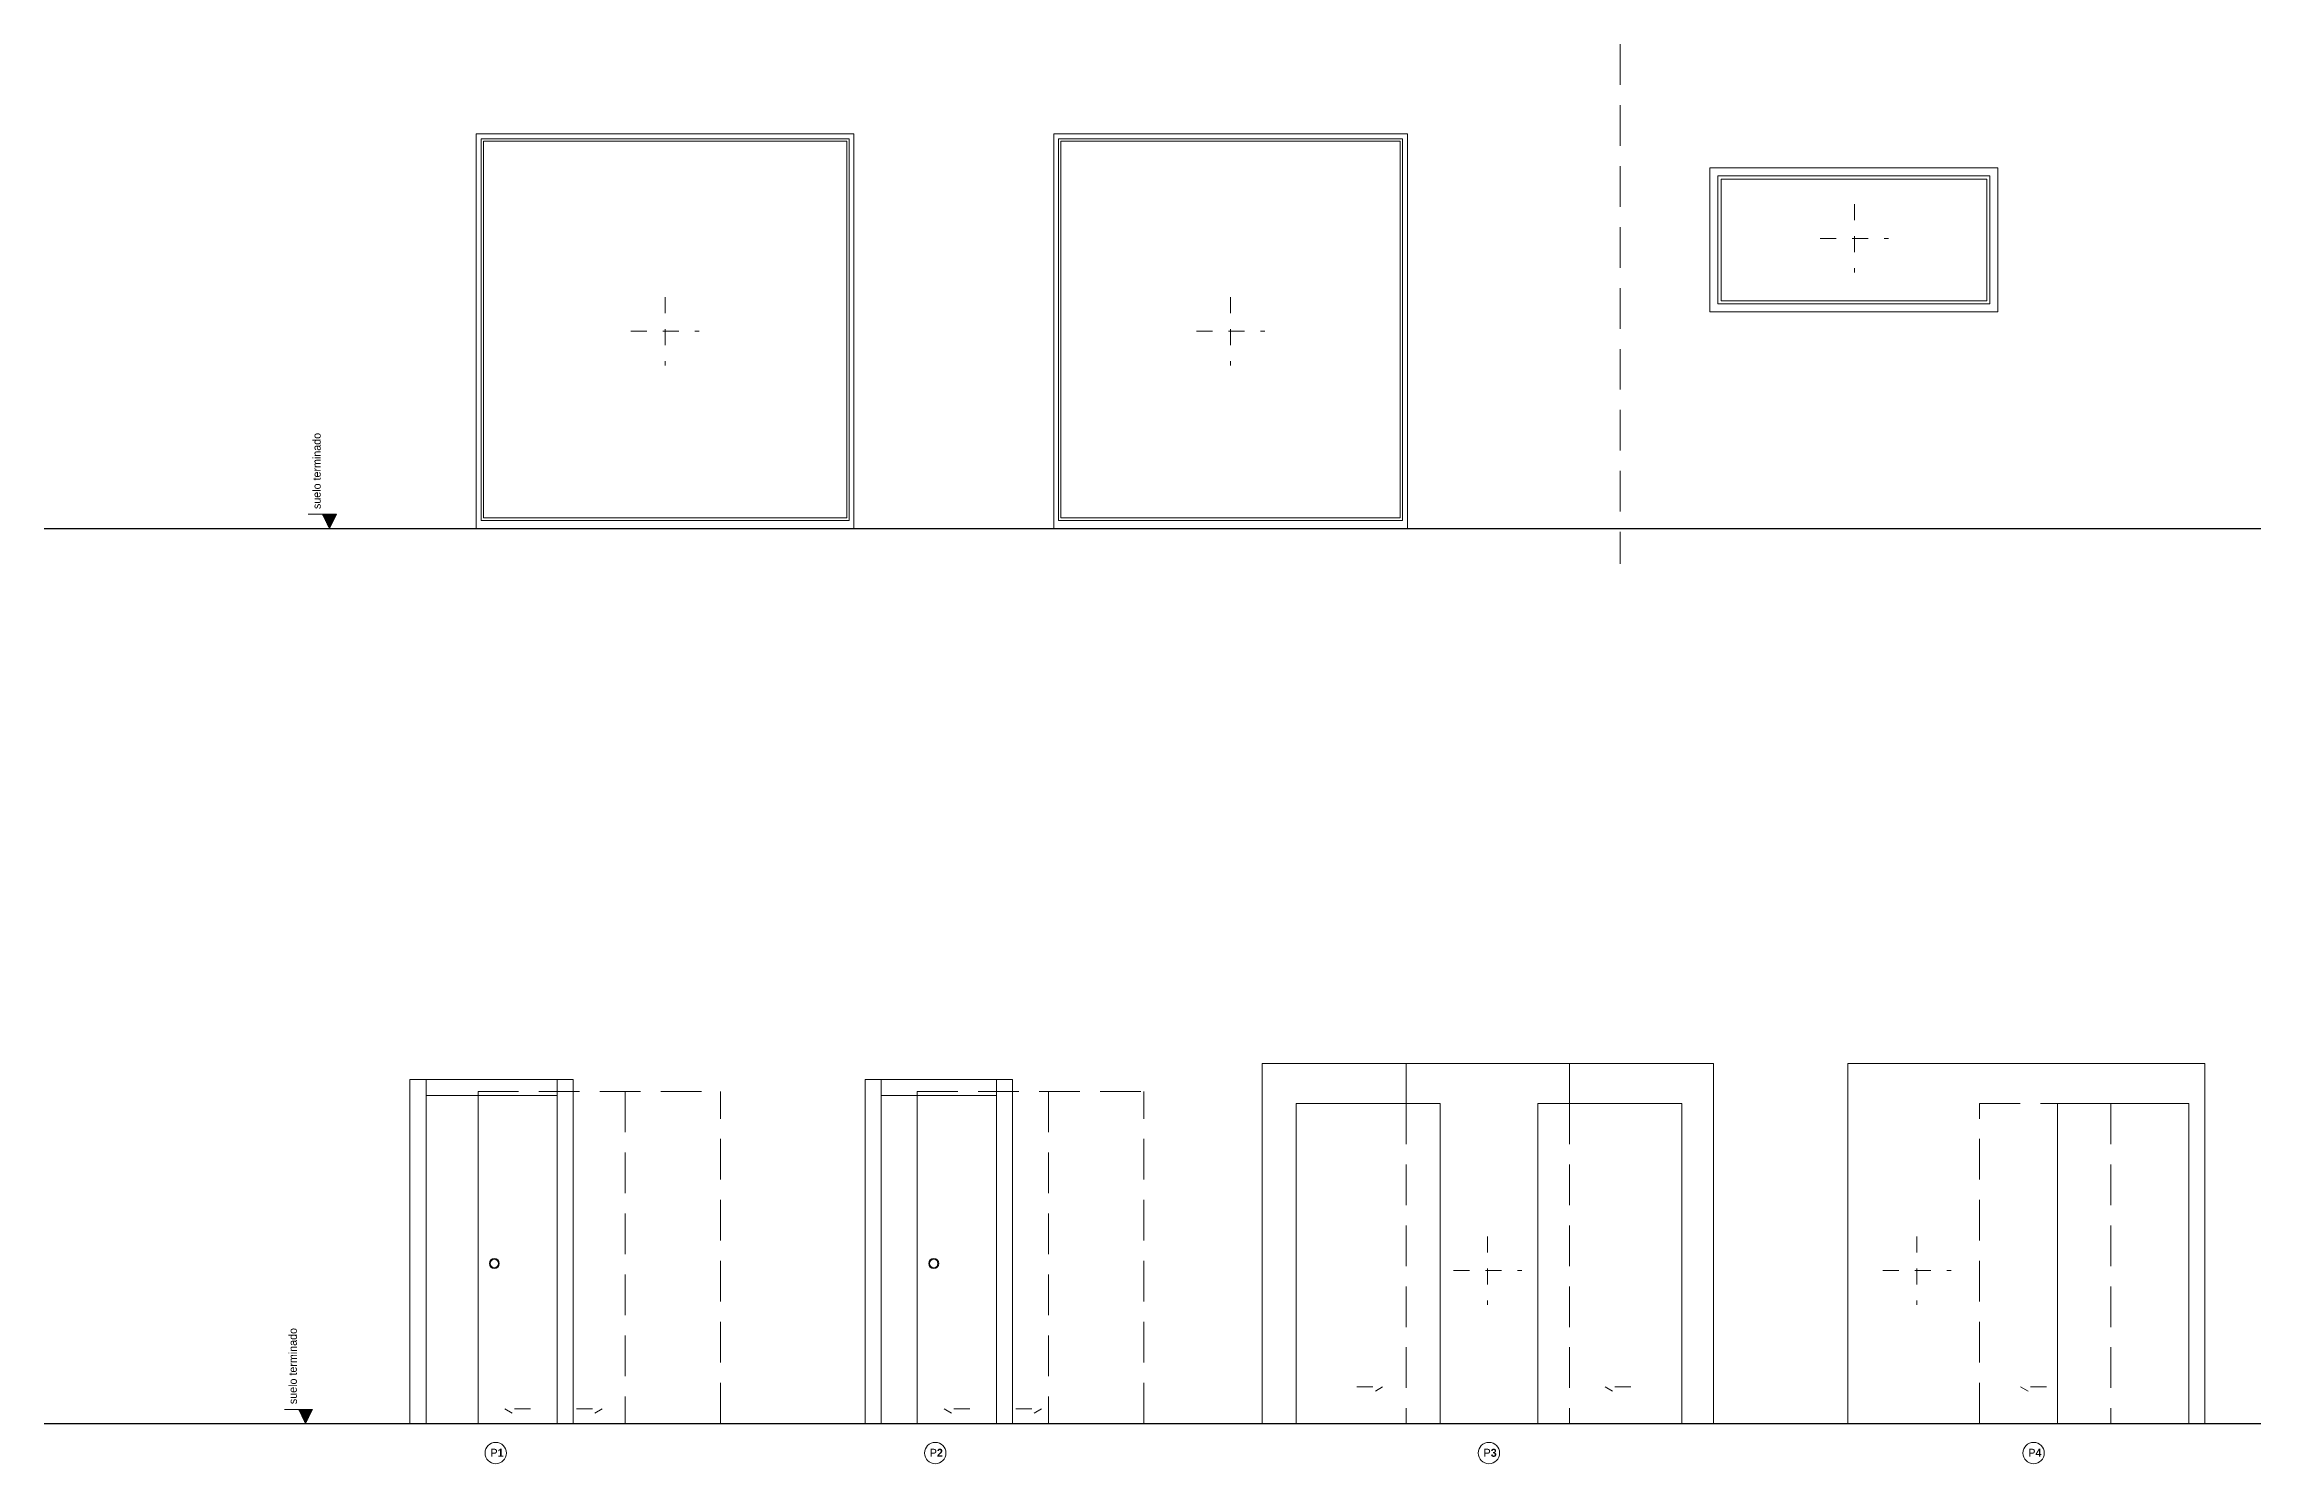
# Model space of a CAD drawing. Header units: millimetres. Extents: x -177 to 251, y 63 to 264.
# Drawn here: x 153.9 to 167.71, y 63.14 to 72.01 of the extents above; entities that cross this region are included whole.
import ezdxf

# ---------------------------------------------------------------- set-up
doc = ezdxf.new("R2010")
doc.units = ezdxf.units.MM
doc.header["$LTSCALE"] = 0.01
doc.linetypes.add('TRAZOS', pattern=[19.05, 12.7, -6.35])
for name, color, linetype, lineweight in [('ARQ_AUXILIARES', 4, 'Continuous', 0), ('ARQ_DISCONTINUAS', 6, 'TRAZOS', 5), ('ARQ_PROYECCION', 3, 'Continuous', 9), ('ARQ_PROYECCION 1', 3, 'Continuous', 13), ('ARQ_PROYECCION 2', 5, 'Continuous', 5), ('ARQ_SECCION', 1, 'Continuous', 25), ('TEX_TEXTOS', 7, 'Continuous', 5)]:
    doc.layers.add(name, color=color, linetype=linetype, lineweight=lineweight)
doc.styles.get("Standard").update_dxf_attribs({"font": 'GOTHIC.TTF'})

msp = doc.modelspace()

# ---------------------------------------------------------------- hatches: boundary and pattern name
at = {"layer": 'TEX_TEXTOS', "transparency": 33554559}
h = msp.add_hatch(dxfattribs=at)
h.set_pattern_fill('ANSI31', color=256, scale=0.0009, angle=84)
h.set_pattern_definition([(129, (-963.6359568, -812.371284), (-0.002220694585, -0.0017982830174), [])])
h.paths.add_polyline_path([(155.643, 69.073), (155.686, 68.984), (155.73, 69.073)])
h = msp.add_hatch(dxfattribs=at)
h.set_pattern_fill('ANSI31', color=256, scale=0.0009, angle=84)
h.set_pattern_definition([(129, (-963.7845213, -817.9655464), (-0.002220694585, -0.0017982830174), [])])
h.paths.add_polyline_path([(155.495, 63.478), (155.538, 63.39), (155.581, 63.478)])

# ---------------------------------------------------------------- linework, layer by layer
at = {"layer": 'ARQ_AUXILIARES'}
msp.add_lwpolyline([(164.383, 70.407), (166.043, 70.407), (166.043, 71.167), (164.383, 71.167)], close=True, dxfattribs=at)
for centre in [(156.726, 63.205), (159.472, 63.205), (162.932, 63.205), (166.336, 63.205)]:
    msp.add_circle(centre, 0.0668, dxfattribs=at)
at = {"layer": 'ARQ_DISCONTINUAS', "ltscale": 2}
for p, q in [((163.753, 72.01), (163.753, 68.763)), ((156.615, 65.464), (158.13, 65.464)), ((157.535, 65.464), (157.535, 63.39)), ((158.13, 63.39), (158.13, 65.464)), ((159.36, 65.464), (160.775, 65.464)), ((160.18, 65.464), (160.18, 63.39)), ((160.775, 63.39), (160.775, 65.464)), ((162.415, 65.39), (162.415, 63.39)), ((163.435, 65.39), (163.435, 63.39))]:
    msp.add_line(p, q, dxfattribs=at)
at = {"layer": 'ARQ_DISCONTINUAS', "ltscale": 0.008}
for p, q in [((165.216, 71.01), (165.216, 70.583)), ((165.003, 70.796), (165.43, 70.796)), ((157.784, 70.43), (157.784, 70.003)), ((161.318, 70.43), (161.318, 70.003)), ((157.57, 70.216), (157.998, 70.216)), ((161.105, 70.216), (161.532, 70.216)), ((162.923, 64.559), (162.923, 64.132)), ((165.607, 64.559), (165.607, 64.132)), ((162.71, 64.346), (163.137, 64.346)), ((165.393, 64.346), (165.82, 64.346))]:
    msp.add_line(p, q, dxfattribs=at)
at = {"layer": 'ARQ_DISCONTINUAS', "ltscale": 0.05}
for p, q in [((156.615, 65.44), (156.615, 65.464)), ((159.36, 65.44), (159.36, 65.464))]:
    msp.add_line(p, q, dxfattribs=at)
at = {"layer": 'ARQ_DISCONTINUAS', "ltscale": 0.5}
for p, q in [((162.107, 63.619), (162.268, 63.619)), ((162.268, 63.619), (162.223, 63.592)), ((163.819, 63.619), (163.658, 63.619)), ((163.658, 63.619), (163.704, 63.592)), ((166.416, 63.619), (166.255, 63.619)), ((166.255, 63.619), (166.301, 63.592)), ((156.943, 63.481), (156.782, 63.481)), ((156.782, 63.481), (156.828, 63.455)), ((157.23, 63.481), (157.391, 63.481)), ((157.391, 63.481), (157.345, 63.455)), ((159.689, 63.481), (159.528, 63.481)), ((159.528, 63.481), (159.573, 63.455)), ((159.976, 63.481), (160.137, 63.481)), ((160.137, 63.481), (160.091, 63.455))]:
    msp.add_line(p, q, dxfattribs=at)
at = {"layer": 'ARQ_DISCONTINUAS', "ltscale": 2}
msp.add_lwpolyline([(165.998, 63.39), (165.998, 65.39), (166.818, 65.39), (166.818, 63.39)], dxfattribs=at)
at = {"layer": 'ARQ_PROYECCION', "ltscale": 0.5}
for points in [[(156.604, 71.449), (156.604, 68.984), (158.964, 68.984), (158.964, 71.449), (156.604, 71.449)], [(160.213, 71.449), (160.213, 68.984), (162.423, 68.984), (162.423, 71.449), (160.213, 71.449)]]:
    msp.add_lwpolyline(points, dxfattribs=at)
for points in [[(156.649, 71.404), (156.649, 69.049), (158.919, 69.049), (158.919, 71.404)], [(160.258, 71.404), (160.258, 69.049), (162.378, 69.049), (162.378, 71.404)], [(164.313, 70.337), (166.113, 70.337), (166.113, 71.237), (164.313, 71.237)], [(164.363, 70.387), (166.063, 70.387), (166.063, 71.187), (164.363, 71.187)]]:
    msp.add_lwpolyline(points, close=True, dxfattribs=at)
at = {"layer": 'ARQ_PROYECCION 1'}
for p, q in [((161.515, 63.39), (161.515, 65.64)), ((164.335, 65.64), (161.515, 65.64)), ((162.415, 65.39), (162.415, 65.64)), ((163.435, 65.39), (163.435, 65.64)), ((164.335, 63.39), (164.335, 65.64)), ((165.175, 63.39), (165.175, 65.64)), ((165.175, 65.64), (167.405, 65.64)), ((167.405, 63.39), (167.405, 65.64)), ((157.21, 65.54), (156.19, 65.54)), ((156.19, 65.54), (156.19, 63.39)), ((156.29, 65.54), (156.29, 63.39)), ((157.11, 65.44), (156.29, 65.44)), ((157.11, 63.39), (157.11, 65.54)), ((157.21, 63.39), (157.21, 65.54)), ((159.955, 65.54), (159.035, 65.54)), ((159.035, 65.54), (159.035, 63.39)), ((159.135, 65.54), (159.135, 63.39)), ((159.855, 65.44), (159.135, 65.44)), ((159.855, 63.39), (159.855, 65.54)), ((159.955, 63.39), (159.955, 65.54)), ((166.485, 63.39), (166.485, 65.39)), ((166.485, 65.39), (167.305, 65.39)), ((167.305, 63.39), (167.305, 65.39))]:
    msp.add_line(p, q, dxfattribs=at)
for points in [[(161.727, 63.39), (161.727, 65.39), (162.627, 65.39), (162.627, 63.39)], [(163.238, 63.39), (163.238, 65.39), (164.138, 65.39), (164.138, 63.39)]]:
    msp.add_lwpolyline(points, dxfattribs=at)
at = {"layer": 'ARQ_PROYECCION 2'}
for p, q in [((156.615, 65.44), (156.615, 63.39)), ((159.36, 65.44), (159.36, 63.39))]:
    msp.add_line(p, q, dxfattribs=at)
at = {"layer": 'ARQ_PROYECCION 2', "ltscale": 0.5}
for points in [[(156.634, 71.419), (156.634, 69.034), (158.934, 69.034), (158.934, 71.419)], [(160.243, 71.419), (160.243, 69.034), (162.393, 69.034), (162.393, 71.419)]]:
    msp.add_lwpolyline(points, close=True, dxfattribs=at)
at = {"layer": 'ARQ_PROYECCION 2'}
for centre, radius in [((156.717, 64.39), 0.0311), ((156.717, 64.39), 0.0264), ((159.463, 64.39), 0.0311), ((159.463, 64.39), 0.0264)]:
    msp.add_circle(centre, radius, dxfattribs=at)
at = {"layer": 'ARQ_SECCION'}
for p, q in [((153.904, 68.984), (185.06, 68.984)), ((153.904, 63.39), (185.06, 63.39))]:
    msp.add_line(p, q, dxfattribs=at)
at = {"layer": 'TEX_TEXTOS'}
for p, q in [((155.73, 69.073), (155.554, 69.073)), ((155.643, 69.073), (155.686, 68.984)), ((155.73, 69.073), (155.686, 68.984)), ((155.581, 63.478), (155.406, 63.478)), ((155.495, 63.478), (155.538, 63.39)), ((155.581, 63.478), (155.538, 63.39))]:
    msp.add_line(p, q, dxfattribs=at)

# ---------------------------------------------------------------- texts
at = {"layer": 'ARQ_AUXILIARES', "char_height": 0.05, "attachment_point": 1}
for s, insert in [('P{\\fCentury Gothic|b1|i0|c0|p34;1}', (156.693, 63.232)), ('P{\\fCentury Gothic|b1|i0|c0|p34;2}', (159.438, 63.232)), ('P{\\fCentury Gothic|b1|i0|c0|p34;3}', (162.899, 63.232)), ('P{\\fCentury Gothic|b1|i0|c0|p34;4}', (166.303, 63.232))]:
    msp.add_mtext_dynamic_manual_height_columns(s, width=0.9618, gutter_width=12.5, heights=[0], dxfattribs=dict(at, insert=insert))
at = {"layer": 'TEX_TEXTOS', "char_height": 0.05, "attachment_point": 1, "rotation": 90}
for insert in [(155.582, 69.105), (155.433, 63.511)]:
    msp.add_mtext_dynamic_manual_height_columns('suelo terminado', width=2.3825, gutter_width=12.5, heights=[0], dxfattribs=dict(at, insert=insert))

doc.saveas('drawing.dxf')
